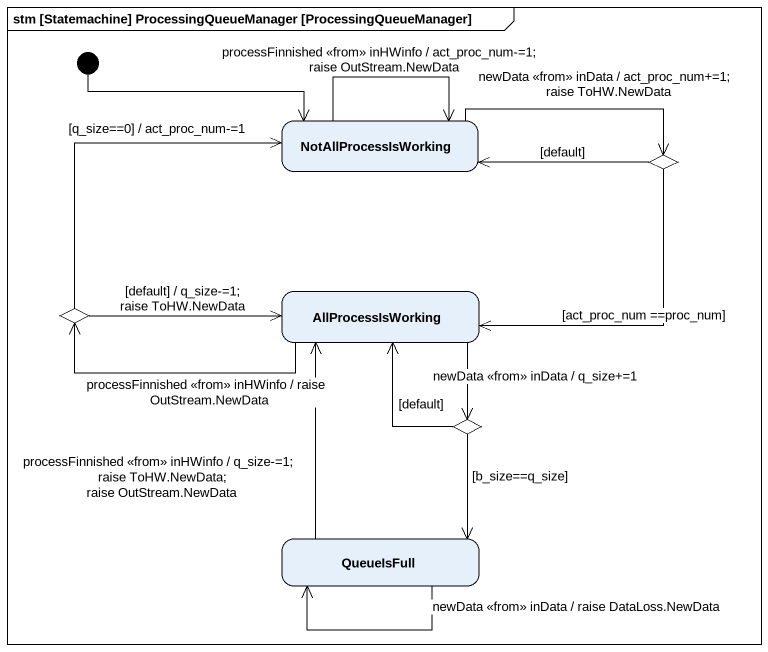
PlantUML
@startuml
mainframe stm [Statemachine] ProcessingQueueManager [ProcessingQueueManager]
hide empty description
state NotAllProcessIsWorking
state choice1 <<choice>>
state AllProcessIsWorking
state choice2 <<choice>>
state choice3 <<choice>>
state QueueIsFull
[*] -right-> NotAllProcessIsWorking
NotAllProcessIsWorking --> NotAllProcessIsWorking : processFinnished <<from>> inHWinfo / act_proc_num-=1; raise OutStream.NewData
NotAllProcessIsWorking -right-> choice1 : newData <<from>> inData / act_proc_num+=1; raise ToHW.NewData
choice1 -left-> NotAllProcessIsWorking : [default]
choice1 -left-> AllProcessIsWorking : [act_proc_num ==proc_num]
AllProcessIsWorking -left-> choice2 : processFinnished <<from>> inHWinfo / raise OutStream.NewData
AllProcessIsWorking --> choice3 : newData <<from>> inData / q_size+=1
choice2 -right-> NotAllProcessIsWorking : [q_size==0] / act_proc_num-=1
choice2 -right-> AllProcessIsWorking : [default] / q_size-=1; raise ToHW.NewData
choice3 -up-> AllProcessIsWorking : [default]
choice3 --> QueueIsFull : [b_size==q_size]
QueueIsFull -up-> AllProcessIsWorking : processFinnished <<from>> inHWinfo / q_size-=1; raise ToHW.NewData; raise OutStream.NewData
QueueIsFull --> QueueIsFull : newData <<from>> inData / raise DataLoss.NewData
@enduml
